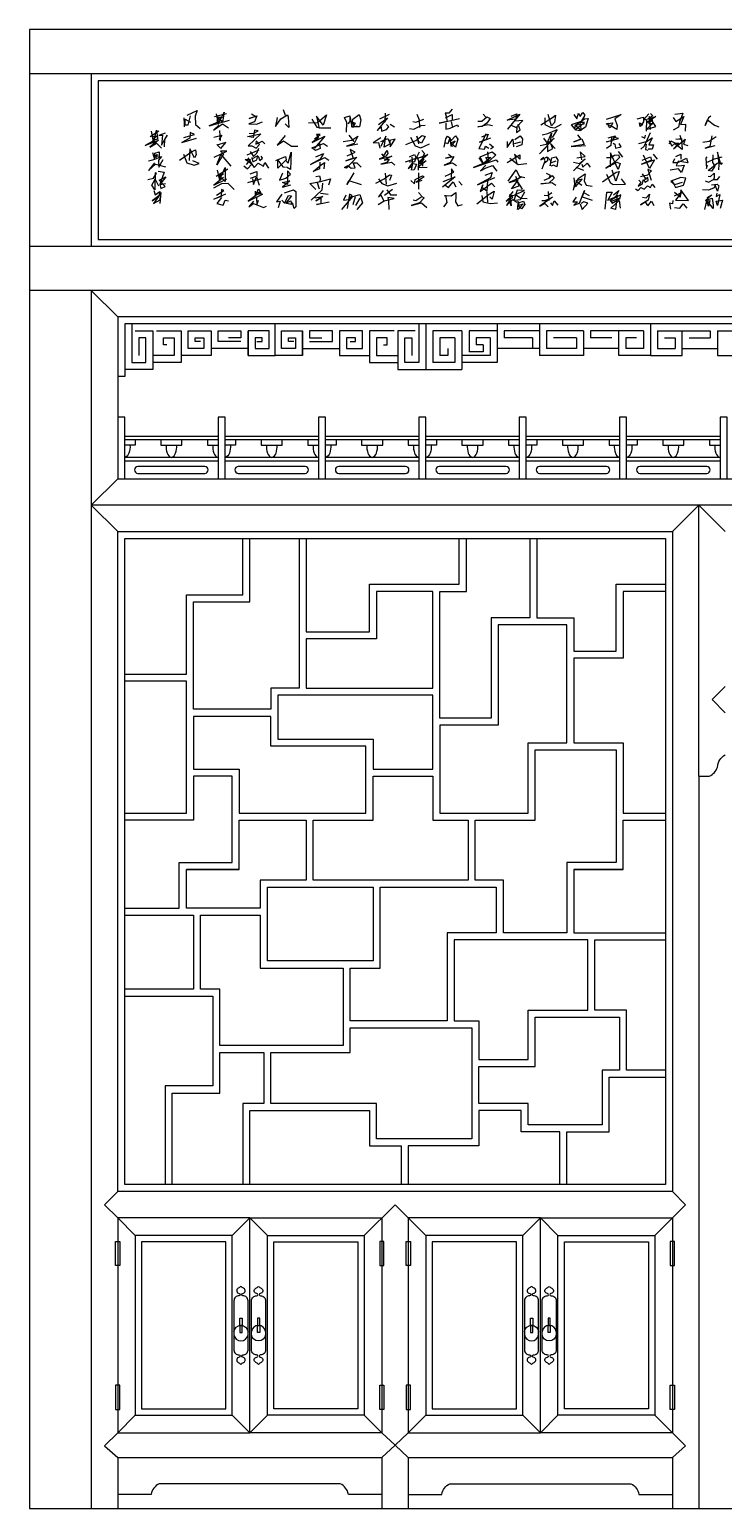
# Model space of a CAD drawing. Extents: x 1185 to 5185, y 570 to 4070.
# Drawn here: x 1185 to 2826, y 570 to 4070 of the extents above; entities that cross this region are included whole.
import ezdxf

# ---------------------------------------------------------------- set-up
doc = ezdxf.new("R2010")
doc.units = 0
doc.header["$MEASUREMENT"] = 0
for name, color, linetype in [('2', 2, 'CONTINUOUS'), ('3', 3, 'CONTINUOUS'), ('4', 4, 'CONTINUOUS'), ('7', 7, 'CONTINUOUS')]:
    doc.layers.add(name, color=color, linetype=linetype)

msp = doc.modelspace()

# ---------------------------------------------------------------- linework, layer by layer
at = {"layer": '2'}
msp.add_line((1185.2, 570.1), (5184.8, 570.1), dxfattribs=at)
at = {"layer": '3'}
for p, q in [((2122.6, 3374), (2122.6, 3265.7)), ((2291.3, 3374), (2291.3, 3282.4)), ((2391.3, 3374), (2391.3, 3299)), ((2653.8, 3374), (2653.8, 3299)), ((1560.1, 3315.7), (1560.1, 3357.3)), ((1560.1, 3357.3), (1614.3, 3357.3)), ((1576.8, 3332.3), (1576.8, 3340.7)), ((1576.8, 3340.7), (1597.6, 3340.7)), ((1589.3, 3332.3), (1576.8, 3332.3)), ((1597.6, 3340.7), (1597.6, 3315.7)), ((1614.3, 3357.3), (1614.3, 3299)), ((1918.4, 3357.3), (1918.4, 3299)), ((1972.6, 3357.3), (1918.4, 3357.3)), ((1955.9, 3340.7), (1935.1, 3340.7)), ((1935.1, 3340.7), (1935.1, 3315.7)), ((1943.4, 3332.3), (1955.9, 3332.3)), ((1955.9, 3332.3), (1955.9, 3340.7)), ((1972.6, 3315.7), (1972.6, 3357.3)), ((2208, 3357.3), (2139.2, 3357.3)), ((2139.2, 3357.3), (2139.2, 3282.4)), ((2155.9, 3340.7), (2155.9, 3299)), ((2191.3, 3340.7), (2155.9, 3340.7)), ((2191.3, 3340.7), (2191.3, 3282.4)), ((2208, 3357.3), (2208, 3265.7)), ((2224.7, 3357.3), (2224.7, 3307.3)), ((2291.3, 3357.3), (2224.7, 3357.3)), ((2274.7, 3340.7), (2241.3, 3340.7)), ((2241.3, 3340.7), (2241.3, 3324)), ((2274.7, 3340.7), (2274.7, 3299)), ((2308, 3357.3), (2308, 3340.7)), ((2391.3, 3357.3), (2308, 3357.3)), ((2374.6, 3340.7), (2308, 3340.7)), ((2374.6, 3340.7), (2374.6, 3315.7)), ((2495.5, 3357.3), (2408, 3357.3)), ((2408, 3357.3), (2408, 3315.7)), ((2478.8, 3340.7), (2424.6, 3340.7)), ((2478.8, 3340.7), (2478.8, 3315.7)), ((2495.5, 3357.3), (2495.5, 3299)), ((2637.1, 3357.3), (2512.1, 3357.3)), ((2512.1, 3357.3), (2512.1, 3340.7)), ((2562.1, 3340.7), (2512.1, 3340.7)), ((2595.5, 3340.7), (2595.5, 3315.7)), ((2620.5, 3340.7), (2595.5, 3340.7)), ((2637.1, 3357.3), (2637.1, 3315.7)), ((2670.5, 3357.3), (2795.4, 3357.3)), ((2670.5, 3357.3), (2670.5, 3315.7)), ((2687.1, 3340.7), (2712.1, 3340.7)), ((2712.1, 3340.7), (2712.1, 3315.7)), ((2745.5, 3340.7), (2795.4, 3340.7)), ((2795.4, 3357.3), (2795.4, 3340.7)), ((2812.1, 3357.3), (2899.6, 3357.3)), ((2812.1, 3357.3), (2812.1, 3299)), ((1614.3, 3299), (1543.5, 3299)), ((1597.6, 3315.7), (1560.1, 3315.7)), ((1701.8, 3315.7), (1614.3, 3315.7)), ((1830.9, 3315.7), (1918.4, 3315.7)), ((1918.4, 3299), (1989.3, 3299)), ((1935.1, 3315.7), (1972.6, 3315.7)), ((2174.7, 3299), (2155.9, 3299)), ((2174.7, 3315.7), (2174.7, 3299)), ((2274.7, 3299), (2208, 3299)), ((2258, 3307.3), (2224.7, 3307.3)), ((2258, 3324), (2241.3, 3324)), ((2258, 3324), (2258, 3307.3)), ((2391.3, 3315.7), (2291.3, 3315.7)), ((2495.5, 3299), (2391.3, 3299)), ((2478.8, 3315.7), (2408, 3315.7)), ((2578.8, 3315.7), (2495.5, 3315.7)), ((2728.8, 3315.7), (2812.1, 3315.7)), ((2812.1, 3299), (2916.3, 3299)), ((2191.3, 3282.4), (2139.2, 3282.4)), ((1631, 3099), (1410.1, 3099)), ((1868.4, 3099), (1647.6, 3099)), ((2105.9, 3099), (1885.1, 3099)), ((2343.4, 3099), (2122.6, 3099)), ((2580.9, 3099), (2360.1, 3099)), ((2818.4, 3099), (2597.5, 3099)), ((1631, 3057.4), (1410.1, 3057.4)), ((1631, 3049), (1410.1, 3049)), ((1868.4, 3057.4), (1647.6, 3057.4)), ((1868.4, 3049), (1647.6, 3049)), ((2105.9, 3057.4), (1885.1, 3057.4)), ((2105.9, 3049), (1885.1, 3049)), ((2343.4, 3057.4), (2122.6, 3057.4)), ((2343.4, 3049), (2122.6, 3049)), ((2580.9, 3057.4), (2360.1, 3057.4)), ((2580.9, 3049), (2360.1, 3049)), ((2818.4, 3057.4), (2597.5, 3057.4)), ((2818.4, 3049), (2597.5, 3049))]:
    msp.add_line(p, q, dxfattribs=at)
for points in [[(1347.6, 3573.8), (5022.4, 3573.8), (5022.4, 3948.8), (1347.6, 3948.8)], [(1410.1, 1336.7), (1410.1, 2865.7), (2689.2, 2865.7), (2689.2, 1336.7)], [(1388.4, 1202.1), (1398.6, 1202.1), (1398.6, 1144.8), (1388.4, 1144.8)], [(1435.1, 1215.8), (1435.1, 790.9), (1664.3, 790.9), (1664.3, 1215.8)], [(1450.1, 1200.8), (1450.1, 805.9), (1649.3, 805.9), (1649.3, 1200.8)], [(1976.8, 1215.8), (1976.8, 790.9), (1747.6, 790.9), (1747.6, 1215.8)], [(1961.8, 1200.8), (1961.8, 805.9), (1762.6, 805.9), (1762.6, 1200.8)], [(2023.5, 1202.1), (2013.3, 1202.1), (2013.3, 1144.8), (2023.5, 1144.8)], [(2075.8, 1202.1), (2086, 1202.1), (2086, 1144.8), (2075.8, 1144.8)], [(2122.6, 1215.8), (2122.6, 790.9), (2351.7, 790.9), (2351.7, 1215.8)], [(2137.6, 1200.8), (2137.6, 805.9), (2336.7, 805.9), (2336.7, 1200.8)], [(2664.2, 1215.8), (2664.2, 790.9), (2435.1, 790.9), (2435.1, 1215.8)], [(2649.2, 1200.8), (2649.2, 805.9), (2450.1, 805.9), (2450.1, 1200.8)], [(2711, 1202.1), (2700.8, 1202.1), (2700.8, 1144.8), (2711, 1144.8)], [(1682.4, 1020.2), (1687.8, 1020.2), (1687.8, 1003.4), (1682.4, 1003.4)], [(1729.5, 1020.2), (1724.1, 1020.2), (1724.1, 1003.4), (1729.5, 1003.4)], [(2369.8, 1020.2), (2375.3, 1020.2), (2375.3, 1003.4), (2369.8, 1003.4)], [(2416.9, 1020.2), (2411.5, 1020.2), (2411.5, 1003.4), (2416.9, 1003.4)], [(1682.4, 986.5), (1687.8, 986.5), (1687.8, 1003.4), (1682.4, 1003.4)], [(1729.5, 986.5), (1724.1, 986.5), (1724.1, 1003.4), (1729.5, 1003.4)], [(2369.8, 986.5), (2375.3, 986.5), (2375.3, 1003.4), (2369.8, 1003.4)], [(2416.9, 986.5), (2411.5, 986.5), (2411.5, 1003.4), (2416.9, 1003.4)], [(1388.4, 804.6), (1398.6, 804.6), (1398.6, 861.9), (1388.4, 861.9)], [(2023.5, 804.6), (2013.3, 804.6), (2013.3, 861.9), (2023.5, 861.9)], [(2075.8, 804.6), (2086, 804.6), (2086, 861.9), (2075.8, 861.9)], [(2711, 804.6), (2700.8, 804.6), (2700.8, 861.9), (2711, 861.9)]]:
    msp.add_lwpolyline(points, close=True, dxfattribs=at)
for points in [[(1549.9, 3861.2), (1550.8, 3847.7), (1550.8, 3840.5)], [(1565.2, 3866.6), (1559.8, 3844.1), (1553.5, 3844.1), (1553.5, 3858.5), (1566.1, 3851.3)], [(1558, 3867.5), (1581.5, 3879.2), (1577, 3865.7), (1577.9, 3845.9), (1588.7, 3836)], [(1626.5, 3871.1), (1631, 3846.8), (1645.4, 3874.7), (1641.8, 3851.3), (1629.2, 3863), (1641.8, 3863), (1628.3, 3854), (1640, 3854.9), (1610.3, 3842.3), (1658.1, 3855.8)], [(1622.9, 3864.8), (1650.8, 3872)], [(1710.3, 3871.1), (1720.2, 3864.8), (1704.9, 3860.3), (1722.9, 3866.6), (1717.5, 3852.2), (1704, 3847.7), (1722, 3846.8), (1736.4, 3852.2)], [(1770.7, 3862.1), (1767.1, 3841.4), (1779.7, 3859.4), (1795, 3868.4), (1796.8, 3863.9), (1798.6, 3838.7), (1789.6, 3847.7)], [(1785.1, 3881), (1789.6, 3867.5)], [(1844.6, 3849.5), (1866.2, 3850.4), (1887.8, 3868.4), (1879.7, 3844.1), (1863.5, 3865.7), (1869.8, 3836)], [(1852.7, 3858.5), (1864.4, 3839.6), (1873.4, 3837.8), (1897.7, 3837.8)], [(1934.7, 3827.9), (1935.6, 3850.4), (1930.2, 3862.1), (1942.8, 3866.6), (1942.8, 3853.1), (1938.3, 3847.7)], [(1943.7, 3862.1), (1947.3, 3839.6), (1950, 3858.5), (1964.4, 3869.3), (1968.9, 3856.7), (1965.3, 3840.5), (1953.6, 3840.5), (1950, 3851.3), (1955.4, 3848.6), (1949.1, 3839.6), (1960.8, 3842.3)], [(2010.4, 3845.9), (2032, 3861.2), (2007.7, 3831.5), (2016.7, 3840.5), (2017.6, 3829.7), (2029.3, 3834.2), (2034.7, 3840.5), (2029.3, 3845.9)], [(2014, 3859.4), (2036.5, 3870.2)], [(2026.6, 3872.9), (2025.7, 3851.3)], [(2091.5, 3853.1), (2098.7, 3851.3), (2117.6, 3858.5)], [(2101.4, 3870.2), (2106.8, 3856.7), (2107.7, 3838.7)], [(2184.4, 3881.9), (2177.2, 3872.9), (2168.2, 3872.9), (2170.9, 3865.7), (2172.7, 3853.1), (2153.8, 3848.6), (2202.5, 3860.3)], [(2169.1, 3861.2), (2184.4, 3869.3), (2184.4, 3855.8)], [(2182.6, 3853.1), (2185.3, 3838.7)], [(2245.7, 3854), (2254.7, 3854), (2266.4, 3863.9), (2274.5, 3860.3), (2266.4, 3848.6), (2255.6, 3841.4), (2245.7, 3840.5), (2269.1, 3845.9), (2279.9, 3843.2)], [(2258.3, 3870.2), (2265.5, 3862.1)], [(2324.1, 3865.7), (2337.6, 3871.1), (2334.9, 3858.5), (2315.1, 3855.8), (2344.8, 3870.2), (2316, 3835.1), (2324.1, 3844.1), (2335.8, 3838.7), (2352, 3854.9), (2333.1, 3854)], [(2394.2, 3845), (2422.1, 3862.1), (2429.3, 3867.5), (2426.6, 3850.4), (2419.4, 3842.3), (2412.2, 3869.3)], [(2404.1, 3861.2), (2404.1, 3845.9), (2416.7, 3839.6), (2427.5, 3837.8), (2443.7, 3846.8)], [(2472.6, 3869.3), (2479.8, 3859.4), (2483.4, 3872.9), (2487.9, 3864.8), (2494.2, 3873.8), (2498.7, 3867.5), (2489.7, 3853.1), (2466.3, 3845), (2475.3, 3835.1), (2476.2, 3844.1), (2497.8, 3859.4), (2506.8, 3860.3), (2500.5, 3839.6), (2487, 3830.6), (2475.3, 3833.3), (2497.8, 3850.4), (2487, 3850.4), (2489.7, 3831.5), (2475.3, 3844.1), (2496.9, 3847.7)], [(2550.1, 3858.5), (2584.3, 3869.3), (2569.9, 3859.4), (2575.3, 3843.2), (2574.4, 3834.2), (2560, 3842.3), (2549.2, 3847.7), (2564.5, 3849.5), (2558.2, 3837.8), (2555.5, 3840.5), (2552.8, 3848.6)], [(2622.2, 3859.4), (2637.5, 3863), (2637.5, 3852.2), (2629.4, 3841.4), (2627.6, 3849.5), (2635.7, 3845)], [(2650.1, 3871.1), (2638.4, 3857.6), (2644.7, 3857.6), (2643.8, 3829.7)], [(2653.7, 3872), (2659.1, 3866.6), (2647.4, 3858.5), (2666.3, 3864.8), (2646.5, 3851.3), (2659.1, 3855.8), (2649.2, 3848.6), (2652.8, 3847.7), (2660.9, 3849.5), (2643.8, 3834.2), (2666.3, 3841.4), (2651, 3864.8), (2652.8, 3834.2)], [(2711.4, 3870.2), (2730.3, 3872.9), (2722.2, 3851.3), (2720.4, 3839.6), (2707.7, 3832.4)], [(2707.7, 3862.1), (2714.1, 3853.1), (2733, 3864.8), (2724.9, 3845.9), (2736.6, 3846.8), (2735.7, 3829.7)], [(2797, 3865.7), (2791.5, 3861.2), (2783.4, 3843.2), (2788.8, 3856.7), (2805.1, 3844.1), (2815.9, 3840.5)], [(1475.8, 3817.1), (1487.5, 3818.9), (1475.8, 3809.9), (1485.7, 3810.8), (1458.6, 3796.3), (1490.2, 3809), (1469.5, 3791.8), (1485.7, 3801.7), (1497.4, 3790)], [(1470.4, 3817.1), (1491.1, 3830.6)], [(1473.1, 3829.7), (1478.5, 3800.8), (1485.7, 3832.4), (1488.4, 3807.2)], [(1505.5, 3825.2), (1491.1, 3819.8), (1499.2, 3820.7), (1497.4, 3797.2), (1510.9, 3820.7), (1504.6, 3809.9), (1503.7, 3792.7)], [(1549.9, 3815.2), (1575.2, 3822.4), (1565.2, 3827), (1564.3, 3813.4), (1545.4, 3803.5), (1579.7, 3813.4)], [(1632.8, 3844.1), (1620.2, 3832.4), (1641.8, 3847.7), (1655.4, 3837.8)], [(1621.1, 3816.1), (1640, 3820.6), (1633.7, 3810.7), (1636.4, 3808), (1635.5, 3831.5)], [(1704.9, 3825.1), (1713.9, 3824.2), (1725.6, 3830.6), (1717.5, 3832.4), (1715.7, 3821.5), (1713.9, 3815.2), (1700.4, 3817), (1731.9, 3823.3), (1702.2, 3795.4), (1711.2, 3795.4), (1721.1, 3790), (1729.2, 3798.1), (1721.1, 3807.1), (1720.2, 3799), (1735.5, 3806.2), (1741.9, 3799.9)], [(1789.6, 3819.7), (1770.7, 3797.2), (1786, 3807.1), (1804.9, 3794.5), (1819.3, 3794.5)], [(1859, 3811.6), (1872.5, 3822.4), (1863.5, 3822.4), (1868.9, 3814.3), (1853.6, 3803.5), (1883.3, 3817.9), (1859, 3790), (1870.7, 3800.8), (1872.5, 3789.1), (1861.7, 3784.6), (1852.7, 3790.9), (1880.6, 3800.8), (1889.6, 3794.5)], [(1926.6, 3805.3), (1947.3, 3808.9), (1961.7, 3817.9), (1952.7, 3800.8), (1934.7, 3794.5), (1961.7, 3799.9)], [(1940.1, 3820.6), (1951.8, 3805.3)], [(2015.8, 3805.3), (2032.9, 3812.5), (2038.3, 3799.9), (2023.9, 3791.8), (2027.5, 3817.9), (2015.8, 3793.6)], [(2038.3, 3846.8), (2048.2, 3840.5)], [(2075.2, 3798.1), (2098.7, 3808), (2114, 3819.7), (2121.2, 3817), (2112.2, 3801.7), (2105.9, 3804.4), (2101.4, 3817.9), (2105, 3799.9)], [(2084.2, 3836), (2094.2, 3835.1), (2111.3, 3843.2), (2121.2, 3844.1)], [(2086, 3816.1), (2096.9, 3795.4), (2110.4, 3790.9), (2131.1, 3799.9)], [(2166.2, 3791.8), (2169.8, 3811.6), (2173.4, 3817.9), (2178.9, 3814.3), (2174.3, 3799.9), (2168.9, 3802.6)], [(2170, 3848.6), (2170, 3835.1), (2179.9, 3836.9), (2197, 3845), (2198.9, 3840.5)], [(2182.5, 3796.3), (2179.8, 3812.5), (2181.6, 3807.1), (2192.4, 3818.8), (2197.8, 3810.7), (2192.4, 3791.8), (2181.6, 3802.6), (2191.5, 3807.1), (2181.6, 3794.5), (2187, 3795.4)], [(2264.6, 3823.4), (2252.9, 3797.3), (2247.5, 3789.2), (2261, 3787.4), (2263.7, 3794.6), (2271.8, 3790.1)], [(2254.7, 3816.2), (2270, 3822.5), (2265.5, 3809.9), (2249.3, 3803.6), (2276.3, 3814.4)], [(2333.1, 3809.9), (2345.7, 3818.9), (2351.1, 3811.7), (2349.3, 3797.3), (2335.8, 3792.8)], [(2337.6, 3840.5), (2336.7, 3827), (2345.7, 3833.3), (2341.2, 3845.9)], [(2397.8, 3821.6), (2411.3, 3824.3), (2432.9, 3834.2), (2421.2, 3815.3)], [(2400.5, 3813.5), (2409.5, 3801.8), (2419.4, 3825.2), (2415.8, 3800.9)], [(2481.6, 3821.6), (2488.8, 3810.8), (2472.6, 3804.5), (2491.5, 3811.7), (2496.9, 3798.2), (2466.3, 3793.7), (2500.5, 3796.4)], [(2553.7, 3814.4), (2570.8, 3818.9), (2561.8, 3806.3), (2550.1, 3804.5), (2578, 3812.6), (2561.8, 3816.2), (2560, 3796.4), (2550.1, 3789.2)], [(2652.8, 3826.1), (2639.3, 3794.6), (2631.2, 3787.4)], [(2633, 3817.1), (2640.2, 3813.5), (2642, 3820.7)], [(2723.1, 3820.7), (2726.7, 3809.9), (2714.1, 3810.8), (2727.6, 3812.6), (2728.5, 3786.5), (2709.6, 3801.8), (2721.3, 3801.8), (2708.7, 3788.3), (2735.7, 3810.8), (2732.1, 3799.1), (2742, 3796.4)], [(2778, 3803.6), (2792.4, 3806.3), (2809.6, 3817.1)], [(2798.8, 3818.9), (2794.2, 3793.7), (2783.4, 3790.1), (2806.9, 3796.4)], [(1475.8, 3779.2), (1480.3, 3763.9), (1481.2, 3778.3), (1492, 3781), (1492, 3770.2), (1479.4, 3771.1), (1486.6, 3774.7), (1483, 3765.7)], [(1540, 3761.2), (1567.9, 3781), (1577.9, 3785.5), (1578.8, 3773.8), (1575.2, 3766.6), (1564.3, 3788.2), (1562.5, 3760.3)], [(1622, 3768.4), (1651.7, 3782.8), (1636.4, 3782.8), (1643.6, 3776.5), (1628.3, 3750.4), (1637.3, 3774.7), (1660.8, 3746.8)], [(1628.3, 3798.1), (1637.3, 3789.1), (1649, 3803.5), (1628.3, 3797.2)], [(1699.5, 3773.8), (1728.3, 3785.5)], [(1706.7, 3781.9), (1714.8, 3770.2), (1722.9, 3778.3), (1727.4, 3790)], [(1936.5, 3772), (1955.4, 3780.1), (1943.7, 3786.4), (1950.9, 3765.7), (1932.9, 3759.4), (1959, 3768.4), (1934.7, 3742.3), (1930.2, 3744.1), (1938.3, 3748.6), (1945.5, 3742.3), (1955.4, 3743.2), (1950.9, 3754.9), (1959, 3754.9), (1969.8, 3745)], [(2015.8, 3814.3), (1997.7, 3802.6), (2010.4, 3803.5), (2014, 3790)], [(2017.6, 3776.5), (2022.1, 3771.1), (2031.1, 3784.6), (2032.9, 3777.4), (2027.5, 3771.1), (2012.2, 3763.9), (2041.9, 3771.1), (2023.9, 3761.2), (2035.6, 3763.9), (2030.2, 3755.8), (2015.8, 3752.2), (2041, 3756.7), (2049.1, 3749.5)], [(2037.4, 3807.1), (2038.3, 3792.7), (2050, 3810.7), (2036.5, 3808)], [(2113.1, 3784.6), (2119.4, 3777.4), (2114.9, 3768.4), (2103.2, 3765.7), (2127.5, 3774.7), (2105, 3755.8), (2118.5, 3763), (2105, 3752.2), (2123, 3759.4), (2103.2, 3744.1), (2125.7, 3745)], [(2259.2, 3753.1), (2251.1, 3769.3), (2279, 3781.1), (2288.1, 3773.8), (2272.7, 3759.4), (2234.9, 3744.1), (2289, 3762.1), (2292.6, 3756.7)], [(2268.2, 3781.1), (2270.9, 3754.9), (2264.6, 3767.5), (2276.3, 3767.5), (2256.5, 3752.2)], [(2272.7, 3800), (2282.6, 3791.9), (2275.4, 3787.4)], [(2315.1, 3805.4), (2315.1, 3791), (2328.6, 3810.8), (2329.5, 3792.8)], [(2332.2, 3800.9), (2347.5, 3804.5)], [(2393.3, 3796.4), (2406.8, 3799.1), (2425.7, 3813.5), (2391.5, 3776.5), (2410.4, 3795.5), (2410.4, 3782), (2423, 3789.2), (2418.5, 3800), (2428.4, 3789.2)], [(2479.8, 3766.6), (2499.6, 3770.2), (2487.9, 3781.1), (2490.6, 3762.1)], [(2565.4, 3801.8), (2569.9, 3799.1), (2570.8, 3790.1), (2584.3, 3792.8), (2579.8, 3800.9)], [(2577.1, 3782), (2587.9, 3768.4)], [(2626.7, 3800.9), (2644.7, 3805.4), (2658.2, 3814.4), (2650.1, 3797.3), (2660.9, 3797.3), (2658.2, 3787.4), (2648.3, 3787.4)], [(2643.8, 3799.1), (2642, 3786.5), (2647.4, 3784.7)], [(2697.8, 3808.1), (2704.1, 3794.6), (2712.3, 3801.8), (2703.2, 3806.3), (2696.9, 3800)], [(1466.8, 3759.4), (1479.4, 3763), (1497.4, 3770.2), (1490.2, 3761.2), (1491.1, 3745), (1501, 3763)], [(1480.3, 3754.9), (1466.8, 3736.9), (1483, 3752.2), (1506.4, 3745.9)], [(1549, 3775.6), (1557.1, 3754.9), (1574.3, 3749.5), (1586, 3753.1), (1571.6, 3759.4)], [(1692.3, 3747.7), (1700.4, 3740.5), (1711.2, 3752.2), (1716.6, 3744.1), (1725.6, 3754), (1738.2, 3746.8), (1741.9, 3755.8), (1750, 3742.3)], [(1701.3, 3766.6), (1711.2, 3752.2), (1695, 3763), (1707.6, 3763), (1697.7, 3751.3)], [(1711.2, 3767.5), (1713, 3757.6), (1722.9, 3762.1), (1724.7, 3772), (1710.3, 3763.9)], [(1725.6, 3771.1), (1730.1, 3760.3), (1736.4, 3765.7), (1732.8, 3771.1)], [(1768, 3760.3), (1790.5, 3770.2), (1792.3, 3762.1), (1772.5, 3742.3), (1772.5, 3761.2), (1784.2, 3745.9), (1790.5, 3745)], [(1790.5, 3761.2), (1796.8, 3754), (1804, 3780.1), (1802.2, 3739.6), (1793.2, 3745)], [(1862.6, 3769.3), (1880.6, 3777.4), (1872.5, 3763.9), (1850, 3751.3), (1883.3, 3767.5), (1893.2, 3761.2)], [(1871.6, 3756.7), (1870.7, 3740.5), (1856.3, 3734.2), (1875.2, 3750.4), (1882.4, 3755.8), (1881.5, 3740.5)], [(2074.3, 3757.6), (2104.1, 3767.5)], [(2089.7, 3768.4), (2090.6, 3754.9), (2080.6, 3741.4), (2087.8, 3746.8), (2088.8, 3737.8), (2091.5, 3753.1), (2100.5, 3752.2), (2095.1, 3738.7), (2091.5, 3737.8)], [(2084.2, 3769.3), (2096, 3774.7), (2098.7, 3768.4), (2096, 3757.6), (2083.3, 3756.7)], [(2106.8, 3780.1), (2095.1, 3756.7)], [(2102.3, 3767.5), (2105, 3759.4), (2104.1, 3737.8)], [(2114, 3768.4), (2114.9, 3746.8)], [(2176.2, 3775.6), (2184.3, 3769.3), (2168.9, 3765.7), (2188.8, 3770.2), (2179.8, 3755.8), (2166.2, 3749.5), (2185.2, 3754.9), (2195.1, 3748.6)], [(2258.3, 3753.1), (2248.4, 3766.6)], [(2264.6, 3749.5), (2252, 3736), (2265.5, 3743.2), (2279.9, 3748.6), (2290.8, 3735.1)], [(2315.1, 3755.8), (2344.8, 3773.8), (2344.8, 3763.9), (2332.2, 3775.6), (2337.6, 3753.1)], [(2321.4, 3765.7), (2341.2, 3751.3), (2361, 3753.1)], [(2397.8, 3740.5), (2405, 3759.4), (2400.5, 3767.5), (2394.2, 3762.1), (2409.5, 3769.3), (2410.4, 3759.4), (2402.3, 3753.1)], [(2411.3, 3767.5), (2417.6, 3760.3), (2416.7, 3747.7), (2420.3, 3766.6), (2430.2, 3769.3), (2434.7, 3761.2), (2432, 3745.9), (2424.8, 3749.5), (2418.5, 3746.8)], [(2418.5, 3754.9), (2431.1, 3759.4)], [(2471.7, 3756.7), (2486.1, 3753.1), (2499.6, 3764.8), (2471.7, 3736)], [(2491.5, 3752.2), (2494.2, 3745), (2504.1, 3754), (2511.3, 3745)], [(2550.1, 3767.5), (2559.1, 3767.5), (2569, 3772.9), (2578, 3773.8), (2580.7, 3767.5), (2568.1, 3754.9), (2548.3, 3742.3), (2574.4, 3756.7), (2582.5, 3753.1), (2577.1, 3739.6), (2559.1, 3778.4), (2558.2, 3745.9)], [(2633.9, 3761.2), (2653.7, 3769.3), (2656.4, 3761.2), (2633, 3752.2), (2663.6, 3762.1), (2651.9, 3741.4), (2637.5, 3772.9)], [(2660, 3775.6), (2669.9, 3763.9)], [(2720.4, 3759.4), (2715, 3748.6), (2721.3, 3747.7), (2733.9, 3749.5), (2727.6, 3732.4), (2720.4, 3740.5), (2700.5, 3737.8)], [(2710.5, 3764.8), (2706.8, 3755.8), (2718.6, 3755.8), (2739.3, 3765.7), (2742, 3754.9), (2723.1, 3758.5)], [(2714.1, 3770.2), (2725.8, 3775.6), (2725.8, 3763.9)], [(2787, 3769.3), (2785.2, 3765.7), (2786.1, 3741.4), (2788.8, 3750.4)], [(2788.8, 3756.7), (2805.1, 3764.8), (2823.1, 3769.3)], [(2801.5, 3773.8), (2800.6, 3755.8), (2806, 3746.8), (2797.9, 3735.1), (2790.6, 3736.9), (2811.4, 3754), (2823.1, 3754.9), (2820.4, 3751.3), (2812.3, 3780.2), (2815.9, 3751.3), (2815, 3738.7)], [(1465, 3715.3), (1478.5, 3718.9), (1485.7, 3730.6), (1482.1, 3731.5), (1481.2, 3691), (1474, 3701.8), (1482.1, 3716.2), (1490.2, 3700.9)], [(1489.3, 3735.1), (1503.7, 3733.3), (1492.9, 3703.6), (1495.6, 3694.6), (1505.5, 3699.1), (1492, 3714.4), (1507.3, 3721.6), (1492.9, 3703.6), (1506.4, 3706.3)], [(1629.2, 3737.8), (1634.6, 3714.4), (1648.1, 3744.1), (1648.1, 3710.8), (1632.8, 3725.2), (1643.6, 3728.8), (1632.8, 3719.8), (1643.6, 3720.7), (1621.1, 3701.8), (1651.7, 3717.1)], [(1626.5, 3723.4), (1654.4, 3740.5)], [(1701.3, 3708.1), (1733.7, 3718)], [(1706.7, 3728.8), (1722.9, 3734.2), (1722.9, 3723.4), (1706.7, 3718)], [(1713, 3716.2), (1712.1, 3717.1), (1714.8, 3703.6), (1722, 3721.6), (1728.3, 3701.8)], [(1783.3, 3730.6), (1776.1, 3714.4), (1791.4, 3718.9), (1802.2, 3727.9), (1795, 3736), (1795, 3703.6), (1783.3, 3708.1), (1800.4, 3712.6), (1783.3, 3697.3), (1803.1, 3702.7)], [(1862.6, 3691.9), (1848.2, 3706.3), (1873.4, 3710.8), (1896.8, 3717.1), (1892.3, 3701.8)], [(1862.6, 3722.5), (1870.7, 3724.3), (1873.4, 3715.3), (1869.8, 3709)], [(1951.8, 3731.5), (1935.6, 3703.6), (1940.1, 3713.5), (1969.8, 3703.6)], [(2004.1, 3707.2), (2023.9, 3717.1), (2036.5, 3727), (2041, 3726.1), (2036.5, 3713.5)], [(2010.4, 3717.1), (2018.5, 3706.3), (2032.9, 3700.9), (2053.6, 3707.2)], [(2026.6, 3730.6), (2028.4, 3704.5)], [(2086.9, 3713.5), (2096, 3705.4), (2096.9, 3715.3), (2114.9, 3724.3), (2118.5, 3721.6), (2099.6, 3709), (2114, 3714.4)], [(2105, 3731.5), (2105, 3692.8)], [(2163.5, 3710.8), (2191.5, 3721.6), (2161.7, 3697.3)], [(2168, 3723.4), (2188.8, 3733.3), (2183.4, 3740.5), (2182.5, 3720.7)], [(2200.5, 3710.8), (2208.6, 3701.8)], [(2262.8, 3726.1), (2279, 3732.4), (2275.4, 3719.8), (2244.8, 3702.7), (2285.3, 3720.7)], [(2268.2, 3712.6), (2266.4, 3688.3), (2254.7, 3696.4), (2257.4, 3702.7), (2251.1, 3687.4), (2278.1, 3707.2), (2285.3, 3698.2)], [(2316.9, 3711.7), (2335.8, 3738.7), (2343, 3723.4), (2356.5, 3720.7)], [(2334.9, 3723.4), (2337.6, 3715.3), (2349.3, 3721.6), (2319.6, 3708.1), (2340.3, 3714.4), (2325, 3694.6), (2343, 3700.9), (2339.4, 3709.9), (2350.2, 3692.8)], [(2402.3, 3714.4), (2413.1, 3718.9), (2421.2, 3725.2), (2425.7, 3718.9), (2413.1, 3707.2), (2394.2, 3705.4), (2420.3, 3708.1), (2430.2, 3701.8)], [(2406.8, 3730.6), (2416.7, 3726.1), (2414, 3719.8)], [(2472.6, 3719.8), (2474.4, 3705.4), (2470.8, 3690.1)], [(2473.5, 3696.4), (2482.5, 3718), (2499.6, 3728.8), (2496.9, 3712.6), (2501.4, 3701.8), (2515.8, 3700)], [(2476.2, 3698.2), (2492.4, 3716.2), (2477.1, 3712.6), (2491.5, 3701.8)], [(2477.1, 3745), (2495.1, 3737.8)], [(2540.2, 3709.9), (2572.6, 3733.3), (2579.8, 3734.2), (2571.7, 3711.7), (2563.6, 3737.8)], [(2550.1, 3727.9), (2558.2, 3708.1), (2565.4, 3703.6), (2595.1, 3704.5), (2585.2, 3717.1)], [(2626.7, 3714.4), (2631.2, 3709), (2624.9, 3700), (2633.9, 3704.5), (2637.5, 3715.3), (2641.1, 3709), (2648.3, 3713.5), (2647.4, 3720.7), (2640.2, 3715.3)], [(2630.3, 3722.5), (2647.4, 3727), (2656.4, 3736), (2647.4, 3739.6), (2655.5, 3714.4)], [(2633.9, 3728.8), (2643.8, 3715.3)], [(2705, 3712.6), (2713.2, 3696.4), (2732.1, 3701.8), (2737.5, 3718.9), (2725.8, 3720.7), (2702.3, 3711.7), (2711.4, 3703.6), (2729.4, 3709)], [(2783.4, 3712.6), (2791.5, 3709), (2803.3, 3715.3), (2812.3, 3715.3), (2817.7, 3722.5)], [(2790.6, 3723.4), (2796.1, 3722.5), (2804.2, 3730.6), (2804.2, 3719.8), (2802.4, 3714.4)], [(1479.4, 3689.2), (1482.1, 3679.3), (1492.9, 3687.4), (1491.1, 3676.6), (1474.9, 3664.9), (1490.2, 3675.7), (1478.5, 3658.6), (1493.8, 3667.6), (1495.6, 3684.7), (1492.9, 3658.6)], [(1621.1, 3695.5), (1640, 3706.3), (1654.4, 3707.2), (1668.9, 3691.9)], [(1627.4, 3678.4), (1644.5, 3689.2), (1639.1, 3691.9), (1638.2, 3675.7), (1621.1, 3669.4), (1649, 3682)], [(1718.4, 3688.3), (1718.4, 3675.7), (1726.5, 3693.7), (1732.8, 3682), (1721.1, 3679.3), (1720.2, 3684.7), (1731.9, 3686.5), (1702.2, 3664), (1736.4, 3681.1), (1722, 3673), (1722.9, 3655), (1726.5, 3666.7)], [(1781.5, 3681.1), (1768.9, 3663.1), (1777.9, 3664), (1773.4, 3648.7)], [(1781.5, 3666.7), (1787.8, 3659.5), (1797.7, 3677.5), (1804.9, 3676.6), (1791.4, 3659.5), (1803.1, 3664.9), (1804.9, 3656.8), (1793.2, 3658.6)], [(1787.8, 3683.8), (1809.4, 3691), (1814.8, 3687.4), (1814.8, 3650.5), (1811.2, 3646.9), (1806.7, 3660.4)], [(1877.9, 3707.2), (1876.1, 3690.1), (1850.9, 3666.7)], [(1859.9, 3672.1), (1878.8, 3675.7), (1862.6, 3664.9), (1874.3, 3672.1), (1874.3, 3657.7), (1863.5, 3656.8), (1894.1, 3663.1)], [(1865.3, 3708.1), (1869.8, 3693.7)], [(1873.4, 3682.9), (1891.4, 3681.1)], [(1923.9, 3644.2), (1950, 3675.7), (1966.2, 3680.2), (1972.5, 3660.4), (1959, 3644.2)], [(1932.9, 3678.4), (1927.5, 3666.7), (1940.1, 3668.5), (1948.2, 3677.5), (1941.9, 3681.1), (1936.5, 3646.9)], [(2021.2, 3689.2), (2010.4, 3674.8), (2015.8, 3679.3), (2023, 3664)], [(2043.7, 3691.9), (2024.8, 3677.5)], [(2030.2, 3691), (2039.2, 3679.3), (2053.6, 3679.3)], [(2092.4, 3667.6), (2098.7, 3665.8), (2113.1, 3675.7), (2118.5, 3672.1), (2107.7, 3660.4), (2087.8, 3654.1), (2112.2, 3660.4), (2124.8, 3649.6)], [(2105, 3684.7), (2112.2, 3676.6)], [(2168.9, 3678.4), (2172.5, 3661.3), (2164.4, 3650.5)], [(2166.2, 3677.5), (2182.5, 3676.6), (2193.3, 3684.7), (2193.3, 3674.8), (2192.4, 3663.1), (2197.8, 3653.2), (2209.5, 3656.8)], [(2167.1, 3702.7), (2176.2, 3696.4), (2187, 3709.9), (2193.3, 3698.2)], [(2243, 3657.7), (2270, 3679.3), (2284.4, 3688.3), (2279, 3669.4), (2273.6, 3673.9)], [(2254.7, 3677.5), (2257.4, 3663.1), (2275.4, 3658.6), (2291.7, 3660.4)], [(2266.4, 3686.5), (2268.2, 3662.2)], [(2328.6, 3687.4), (2319.6, 3675.7), (2327.7, 3678.4), (2312.4, 3664), (2328.6, 3673), (2321.4, 3681.1), (2324.1, 3653.2), (2320.5, 3665.8), (2313.3, 3654.1), (2328.6, 3668.5), (2337.6, 3662.2)], [(2327.7, 3676.6), (2355.6, 3689.2), (2338.5, 3690.1), (2330.4, 3665.8)], [(2355.6, 3685.6), (2345.7, 3667.6), (2334.9, 3665.8)], [(2336.7, 3678.4), (2347.5, 3671.2), (2361.9, 3670.3)], [(2402.3, 3678.4), (2410.4, 3677.5), (2420.3, 3684.7)], [(2412.2, 3687.4), (2413.1, 3665.8)], [(2478, 3673.9), (2469.9, 3663.1), (2481.6, 3663.1), (2472.6, 3655), (2486.1, 3659.5), (2497.8, 3689.2), (2492.4, 3674.8), (2515.8, 3666.7)], [(2496.9, 3683.8), (2508.6, 3677.5)], [(2546.5, 3645.1), (2551, 3685.6), (2563.6, 3685.6), (2551.9, 3664.9)], [(2566.3, 3679.3), (2578.9, 3689.2), (2570.8, 3673.9), (2557.3, 3668.5), (2563.6, 3659.5), (2581.6, 3670.3), (2583.4, 3679.3), (2560.9, 3667.6), (2575.3, 3678.4), (2570.8, 3644.2), (2560, 3647.8), (2579.8, 3665.8), (2582.5, 3647.8)], [(2618.5, 3693.7), (2624.9, 3689.2), (2631.2, 3696.4), (2639.3, 3692.8), (2646.5, 3700.9), (2653.7, 3696.4), (2658.2, 3704.5), (2664.5, 3696.4)], [(2634.8, 3673.9), (2643.8, 3672.1), (2651.9, 3681.1), (2648.3, 3666.7), (2630.3, 3655.9), (2641.1, 3663.1), (2646.5, 3654.1)], [(2710.5, 3676.6), (2727.6, 3684.7), (2713.2, 3666.7), (2743.8, 3665.8), (2725.8, 3691), (2724, 3673.9), (2710.5, 3684.7)], [(2797.9, 3702.7), (2811.4, 3704.5), (2815.9, 3700.9), (2812.3, 3688.3), (2806.9, 3701.8), (2804.2, 3695.5), (2791.5, 3690.1), (2777.1, 3691)], [(2787.9, 3673), (2798.8, 3679.3), (2784.3, 3665.8), (2799.7, 3671.2), (2802.4, 3655), (2802.4, 3646.9), (2788.8, 3664), (2794.2, 3665.8), (2791.5, 3652.3), (2786.1, 3664.9), (2781.6, 3644.2)], [(2810.5, 3682.9), (2809.6, 3675.7), (2817.7, 3680.2), (2812.3, 3654.1), (2809.6, 3664), (2824, 3666.7), (2818.6, 3646.9)], [(1639.1, 3673), (1628.3, 3658.6), (1642.7, 3655), (1648.1, 3666.7), (1655.4, 3664.9)], [(1714.8, 3664), (1704, 3650.5), (1714.8, 3658.6), (1738.2, 3649.6), (1745.5, 3652.3)], [(1955.4, 3674.8), (1950, 3655.9)], [(1966.2, 3671.2), (1956.3, 3654.1)], [(2009.5, 3656.8), (2023.9, 3664.9), (2047.3, 3670.3), (2032.9, 3673), (2033.8, 3664.9), (2034.7, 3644.2)], [(2340.3, 3664), (2339.4, 3644.2), (2343, 3661.3), (2353.8, 3664), (2356.5, 3656.8), (2348.4, 3646), (2341.2, 3654.1), (2352.9, 3657.7), (2341.2, 3644.2)], [(2396.9, 3665.8), (2405, 3665.8), (2422.1, 3673.9), (2392.4, 3652.3), (2404.1, 3658.6), (2412.2, 3650.5)], [(2417.6, 3660.4), (2422.1, 3654.1), (2425.7, 3664.9), (2434.7, 3655)], [(2487.9, 3657.7), (2492.4, 3644.2), (2505.9, 3659.5), (2496, 3663.1), (2488.8, 3658.6)], [(2561.8, 3664), (2582.5, 3672.1)], [(2647.4, 3653.2), (2656.4, 3664), (2661.8, 3654.1)], [(2706.8, 3665.8), (2705.9, 3657.7), (2698.7, 3659.5), (2701.4, 3645.1)], [(2710.5, 3649.6), (2723.1, 3647.8), (2731.2, 3657.7), (2740.2, 3647.8)], [(1331, 3453.2), (1393.5, 3390.7)], [(1426.8, 3374), (1426.8, 3282.4), (1460.1, 3282.4), (1460.1, 3340.7), (1443.5, 3340.7), (1443.5, 3299)], [(1701.8, 3299), (1701.8, 3357.3), (1701.8, 3299), (1766.4, 3299), (1766.4, 3365.7)], [(1830.9, 3299), (1830.9, 3357.3), (1830.9, 3299), (1766.4, 3299), (1766.4, 3374)], [(2105.9, 3374), (2105.9, 3282.4), (2072.6, 3282.4), (2072.6, 3340.7), (2089.3, 3340.7), (2089.3, 3299)], [(1435.1, 3357.3), (1476.8, 3357.3), (1476.8, 3265.7), (1410.1, 3265.7)], [(1485.1, 3357.3), (1543.5, 3357.3), (1543.5, 3282.4), (1476.8, 3282.4)], [(1510.1, 3324), (1501.8, 3324), (1501.8, 3340.7), (1526.8, 3340.7), (1526.8, 3299), (1476.8, 3299)], [(1685.1, 3332.3), (1631, 3332.3), (1631, 3357.3), (1685.1, 3357.3), (1685.1, 3340.7), (1656, 3340.7)], [(1722.6, 3332.3), (1735.1, 3332.3), (1735.1, 3340.7), (1718.4, 3340.7), (1718.4, 3315.7), (1751.8, 3315.7), (1751.8, 3357.3), (1701.8, 3357.3)], [(1810.1, 3332.3), (1797.6, 3332.3), (1797.6, 3340.7), (1814.3, 3340.7), (1814.3, 3315.7), (1780.9, 3315.7), (1780.9, 3357.3), (1830.9, 3357.3)], [(1847.6, 3332.3), (1901.8, 3332.3), (1901.8, 3357.3), (1847.6, 3357.3), (1847.6, 3340.7), (1876.8, 3340.7)], [(2047.6, 3357.3), (1989.3, 3357.3), (1989.3, 3282.4), (2055.9, 3282.4)], [(2022.6, 3324), (2030.9, 3324), (2030.9, 3340.7), (2005.9, 3340.7), (2005.9, 3299), (2055.9, 3299)], [(2097.6, 3357.3), (2055.9, 3357.3), (2055.9, 3265.7), (2122.6, 3265.7)], [(2653.8, 3299), (2578.8, 3299), (2578.8, 3357.3)], [(2653.8, 3299), (2728.8, 3299), (2728.8, 3357.3)], [(2637.1, 3315.7), (2595.5, 3315.7)], [(2670.5, 3315.7), (2712.1, 3315.7)], [(2122.6, 3265.7), (2208, 3265.7)], [(2291.3, 3282.4), (2208, 3282.4)], [(1435.1, 3099), (1435.1, 3086.5), (1410.1, 3086.5)], [(1495.5, 3099), (1495.5, 3086.5), (1520.5, 3086.5), (1545.5, 3086.5), (1545.5, 3099)], [(1606, 3099), (1606, 3086.5), (1631, 3086.5)], [(1672.6, 3099), (1672.6, 3086.5), (1647.6, 3086.5)], [(1733, 3099), (1733, 3086.5), (1758, 3086.5), (1783, 3086.5), (1783, 3099)], [(1843.4, 3099), (1843.4, 3086.5), (1868.4, 3086.5)], [(1910.1, 3099), (1910.1, 3086.5), (1885.1, 3086.5)], [(1970.5, 3099), (1970.5, 3086.5), (1995.5, 3086.5), (2020.5, 3086.5), (2020.5, 3099)], [(2080.9, 3099), (2080.9, 3086.5), (2105.9, 3086.5)], [(2147.6, 3099), (2147.6, 3086.5), (2122.6, 3086.5)], [(2208, 3099), (2208, 3086.5), (2233, 3086.5), (2258, 3086.5), (2258, 3099)], [(2318.4, 3099), (2318.4, 3086.5), (2343.4, 3086.5)], [(2385.1, 3099), (2385.1, 3086.5), (2360.1, 3086.5)], [(2445.5, 3099), (2445.5, 3086.5), (2470.5, 3086.5), (2495.5, 3086.5), (2495.5, 3099)], [(2555.9, 3099), (2555.9, 3086.5), (2580.9, 3086.5)], [(2622.5, 3099), (2622.5, 3086.5), (2597.5, 3086.5)], [(2683, 3099), (2683, 3086.5), (2708, 3086.5), (2733, 3086.5), (2733, 3099)], [(2793.4, 3099), (2793.4, 3086.5), (2818.4, 3086.5)], [(1331, 2944.9), (1393.5, 3007.4)], [(1331, 2944.9), (1393.5, 2882.4)], [(2705.9, 2882.4), (2768.4, 2944.9)], [(2768.4, 2944.9), (2830.9, 2882.4)], [(2830.9, 2515.7), (2799.6, 2484.5), (2830.9, 2453.2)], [(1393.5, 1320), (1362.2, 1288.8), (1393.5, 1257.5)], [(2705.9, 1320), (2737.1, 1288.8), (2705.9, 1257.5)], [(1976.8, 1215.8), (2049.7, 1288.8)], [(2122.6, 1215.8), (2049.7, 1288.8)], [(1435.1, 1215.8), (1393.5, 1257.5)], [(1664.3, 1215.8), (1705.9, 1257.5)], [(1747.6, 1215.8), (1705.9, 1257.5)], [(2351.7, 1215.8), (2393.4, 1257.5)], [(2435.1, 1215.8), (2393.4, 1257.5)], [(2664.2, 1215.8), (2705.9, 1257.5)], [(1435.1, 790.9), (1393.5, 749.2)], [(1664.3, 790.9), (1705.9, 749.2)], [(1747.6, 790.9), (1705.9, 749.2)], [(1976.8, 790.9), (2018.4, 749.2)], [(2122.6, 790.9), (2080.9, 749.2)], [(2351.7, 790.9), (2393.4, 749.2)], [(2435.1, 790.9), (2393.4, 749.2)], [(2664.2, 790.9), (2705.9, 749.2)], [(1393.5, 749.2), (1362.2, 718), (1393.5, 690.9)], [(2018.4, 749.2), (2049.7, 720.1), (2018.4, 690.9)], [(2080.9, 749.2), (2049.7, 720.1), (2080.9, 690.9)], [(2705.9, 749.2), (2737.1, 718), (2705.9, 690.9)]]:
    msp.add_lwpolyline(points, dxfattribs=at)
for points in [[(1422.6, 3086.5, -0.101917), (1420.2, 3067.9, -0.244573), (1410.1, 3057.4)], [(1508, 3086.5, 0.101917), (1510.4, 3067.9, 0.244573), (1520.5, 3057.4, 0.244573), (1530.6, 3067.9, 0.101917), (1533, 3086.5)], [(1618.5, 3086.5, 0.101917), (1620.9, 3067.9, 0.244573), (1631, 3057.4)], [(1660.1, 3086.5, -0.101917), (1657.7, 3067.9, -0.244573), (1647.6, 3057.4)], [(1745.5, 3086.5, 0.101917), (1747.9, 3067.9, 0.244573), (1758, 3057.4, 0.244573), (1768.1, 3067.9, 0.101917), (1770.5, 3086.5)], [(1855.9, 3086.5, 0.101917), (1858.3, 3067.9, 0.244573), (1868.4, 3057.4)], [(1897.6, 3086.5, -0.101917), (1895.2, 3067.9, -0.244573), (1885.1, 3057.4)], [(1983, 3086.5, 0.101917), (1985.4, 3067.9, 0.244573), (1995.5, 3057.4, 0.244573), (2005.6, 3067.9, 0.101917), (2008, 3086.5)], [(2093.4, 3086.5, 0.101917), (2095.8, 3067.9, 0.244573), (2105.9, 3057.4)], [(2135.1, 3086.5, -0.101917), (2132.7, 3067.9, -0.244573), (2122.6, 3057.4)], [(2220.5, 3086.5, 0.101917), (2222.9, 3067.9, 0.244573), (2233, 3057.4, 0.244573), (2243.1, 3067.9, 0.101917), (2245.5, 3086.5)], [(2330.9, 3086.5, 0.101917), (2333.3, 3067.9, 0.244573), (2343.4, 3057.4)], [(2372.6, 3086.5, -0.101917), (2370.2, 3067.9, -0.244573), (2360.1, 3057.4)], [(2458, 3086.5, 0.101917), (2460.4, 3067.9, 0.244573), (2470.5, 3057.4, 0.244573), (2480.6, 3067.9, 0.101917), (2483, 3086.5)], [(2568.4, 3086.5, 0.101917), (2570.8, 3067.9, 0.244573), (2580.9, 3057.4)], [(2610, 3086.5, -0.101917), (2607.6, 3067.9, -0.244573), (2597.5, 3057.4)], [(2695.5, 3086.5, 0.101917), (2697.9, 3067.9, 0.244573), (2708, 3057.4, 0.244573), (2718.1, 3067.9, 0.101917), (2720.5, 3086.5)], [(2805.9, 3086.5, 0.101917), (2808.3, 3067.9, 0.244573), (2818.4, 3057.4)], [(1668.5, 988.6, -0.88654), (1701.8, 988.6, 0.35875)], [(1668.5, 981.3, 0.88654), (1701.8, 981.3, -0.35875)], [(1743.4, 988.6, 0.88654), (1710.1, 988.6, -0.35875)], [(1743.4, 981.3, -0.88654), (1710.1, 981.3, 0.35875)], [(2355.9, 988.6, -0.88654), (2389.2, 988.6, 0.35875)], [(2355.9, 981.3, 0.88654), (2389.2, 981.3, -0.35875)], [(2430.9, 988.6, 0.88654), (2397.6, 988.6, -0.35875)], [(2430.9, 981.3, -0.88654), (2397.6, 981.3, 0.35875)]]:
    msp.add_lwpolyline(points, format="xyb", dxfattribs=at)
for points in [[(1599.7, 3019.9, 0.950008), (1599.7, 3036.5), (1441.4, 3036.5, 0.950008), (1441.4, 3019.9)], [(1837.2, 3019.9, 0.950008), (1837.2, 3036.5), (1678.9, 3036.5, 0.950008), (1678.9, 3019.9)], [(2074.7, 3019.9, 0.950008), (2074.7, 3036.5), (1916.3, 3036.5, 0.950008), (1916.3, 3019.9)], [(2312.2, 3019.9, 0.950008), (2312.2, 3036.5), (2153.8, 3036.5, 0.950008), (2153.8, 3019.9)], [(2549.6, 3019.9, 0.950008), (2549.6, 3036.5), (2391.3, 3036.5, 0.950008), (2391.3, 3019.9)], [(2787.1, 3019.9, 0.950008), (2787.1, 3036.5), (2628.8, 3036.5, 0.950008), (2628.8, 3019.9)], [(1678.8, 915.7, -0.053995), (1685.1, 911, -0.053995), (1691.4, 915.7, 0.794143), (1689.2, 927.9, -0.935421), (1689.7, 933.3, 0.417952), (1701.8, 945), (1701.8, 1061.7, 0.417952), (1689.7, 1073.4, -0.935421), (1689.2, 1078.8, 0.794143), (1691.4, 1091.1, -0.053995), (1685.1, 1095.7, -0.053995), (1678.8, 1091.1, 0.794143), (1681.1, 1078.8, -0.935421), (1680.5, 1073.4, 0.417952), (1668.5, 1061.7), (1668.5, 945, 0.417952), (1680.5, 933.3, -0.935421), (1681.1, 927.9, 0.794143)], [(1733.1, 915.7, 0.053995), (1726.8, 911, 0.053995), (1720.5, 915.7, -0.794143), (1722.7, 927.9, 0.935421), (1722.2, 933.3, -0.417952), (1710.1, 945), (1710.1, 1061.7, -0.417952), (1722.2, 1073.4, 0.935421), (1722.7, 1078.8, -0.794143), (1720.5, 1091.1, 0.053995), (1726.8, 1095.7, 0.053995), (1733.1, 1091.1, -0.794143), (1730.8, 1078.8, 0.935421), (1731.4, 1073.4, -0.417952), (1743.4, 1061.7), (1743.4, 945, -0.417952), (1731.4, 933.3, 0.935421), (1730.8, 927.9, -0.794143)], [(2366.2, 915.7, -0.053995), (2372.6, 911, -0.053995), (2378.9, 915.7, 0.794143), (2376.6, 927.9, -0.935421), (2377.2, 933.3, 0.417952), (2389.2, 945), (2389.2, 1061.7, 0.417952), (2377.2, 1073.4, -0.935421), (2376.6, 1078.8, 0.794143), (2378.9, 1091.1, -0.053995), (2372.6, 1095.7, -0.053995), (2366.2, 1091.1, 0.794143), (2368.5, 1078.8, -0.935421), (2368, 1073.4, 0.417952), (2355.9, 1061.7), (2355.9, 945, 0.417952), (2368, 933.3, -0.935421), (2368.5, 927.9, 0.794143)], [(2420.5, 915.7, 0.053995), (2414.2, 911, 0.053995), (2407.9, 915.7, -0.794143), (2410.2, 927.9, 0.935421), (2409.6, 933.3, -0.417952), (2397.6, 945), (2397.6, 1061.7, -0.417952), (2409.6, 1073.4, 0.935421), (2410.2, 1078.8, -0.794143), (2407.9, 1091.1, 0.053995), (2414.2, 1095.7, 0.053995), (2420.5, 1091.1, -0.794143), (2418.3, 1078.8, 0.935421), (2418.8, 1073.4, -0.417952), (2430.9, 1061.7), (2430.9, 945, -0.417952), (2418.8, 933.3, 0.935421), (2418.3, 927.9, -0.794143)]]:
    msp.add_lwpolyline(points, format="xyb", close=True, dxfattribs=at)
at = {"layer": '4'}
for p, q in [((5184.8, 4070.5), (1185.2, 4070.5)), ((1185.2, 4070.5), (1185.2, 570.1))]:
    msp.add_line(p, q, dxfattribs=at)
msp.add_lwpolyline([(2768.4, 2303.3), (2792.9, 2303.3, 0.220521), (2812.3, 2324.6, -0.26575), (2830.9, 2353.9)], format="xyb", dxfattribs=at)
msp.add_lwpolyline([(2768.4, 2303.3), (2768.4, 570.1)], dxfattribs=at)
at = {"layer": '7'}
for p, q in [((5184.8, 3965.5), (1185.2, 3965.5)), ((1331, 3965.5), (1331, 3557.2)), ((5184.8, 3557.2), (1185.2, 3557.2)), ((5184.8, 3453.2), (1185.2, 3453.2)), ((1331, 3453.2), (1331, 570.1)), ((1631, 3107.4), (1410.1, 3107.4)), ((1868.4, 3107.4), (1647.6, 3107.4)), ((2105.9, 3107.4), (1885.1, 3107.4)), ((2343.4, 3107.4), (2122.6, 3107.4)), ((2580.9, 3107.4), (2360.1, 3107.4)), ((2818.4, 3107.4), (2597.5, 3107.4)), ((5039, 2944.9), (1331, 2944.9)), ((2768.4, 2303.3), (2768.4, 2944.9)), ((1393.5, 690.9), (2018.4, 690.9)), ((1393.5, 690.9), (1393.5, 570.1)), ((2080.9, 690.9), (2705.9, 690.9))]:
    msp.add_line(p, q, dxfattribs=at)
for points in [[(4976.5, 3007.4), (4976.5, 3390.7), (1393.5, 3390.7), (1393.5, 3007.4)], [(1393.5, 1320), (1393.5, 2882.4), (2705.9, 2882.4), (2705.9, 1320)], [(1839.3, 2511.6), (2139.2, 2511.6), (2139.2, 2740.7), (2005.9, 2740.7), (2005.9, 2628.2), (1839.3, 2628.2)], [(2155.9, 2424.1), (2155.9, 2215.8), (2364.2, 2215.8), (2364.2, 2382.4), (2455.9, 2382.4), (2455.9, 2661.6), (2293.4, 2661.6), (2293.4, 2424.1)], [(1772.6, 2390.8), (1997.6, 2390.8), (1997.6, 2319.9), (2139.2, 2319.9), (2139.2, 2494.9), (1772.6, 2494.9)], [(1681, 2319.9), (1681, 2215.8), (1980.9, 2215.8), (1980.9, 2374.1), (1755.9, 2374.1), (1755.9, 2444.9), (1572.6, 2444.9), (1572.6, 2319.9)], [(2239.2, 2199.1), (2380.9, 2199.1), (2380.9, 2365.8), (2572.5, 2365.8), (2572.5, 2099.1), (2455.9, 2099.1), (2455.9, 1932.5), (2305.9, 1932.5), (2305.9, 2057.4), (2239.2, 2057.4), (2239.2, 2199.1)], [(2222.6, 2057.4), (1855.9, 2057.4), (1855.9, 2199.1), (1997.6, 2199.1), (1997.6, 2303.3), (2139.2, 2303.3), (2139.2, 2199.1), (2222.6, 2199.1)], [(1747.6, 1865.8), (1747.6, 2040.8), (1997.6, 2040.8), (1997.6, 1865.8)], [(1943.4, 1849.1), (2014.3, 1849.1), (2014.3, 2040.8), (2289.2, 2040.8), (2289.2, 1932.5), (2172.6, 1932.5), (2172.6, 1724.1), (1943.4, 1724.1)], [(1926.8, 1849.1), (1926.8, 1665.8), (1635.1, 1665.8), (1635.1, 1799.1), (1589.3, 1799.1), (1589.3, 1974.1), (1730.9, 1974.1), (1730.9, 1849.1)], [(2364.2, 1632.5), (2364.2, 1749.1), (2505.9, 1749.1), (2505.9, 1915.8), (2189.2, 1915.8), (2189.2, 1724.1), (2247.6, 1724.1), (2247.6, 1632.5)], [(2364.2, 1478.3), (2364.2, 1528.3), (2247.6, 1528.3), (2247.6, 1615.8), (2380.9, 1615.8), (2380.9, 1732.5), (2580.9, 1732.5), (2580.9, 1607.5), (2539.2, 1607.5), (2539.2, 1590.8), (2539.2, 1478.3)], [(2230.9, 1445), (2005.9, 1445), (2005.9, 1528.3), (1755.9, 1528.3), (1755.9, 1649.1), (1943.4, 1649.1), (1943.4, 1707.5), (2230.9, 1707.5)], [(1705.9, 749.2), (1705.9, 1257.5), (1393.5, 1257.5), (1393.5, 749.2)], [(1705.9, 749.2), (1705.9, 1257.5), (2018.4, 1257.5), (2018.4, 749.2)], [(2393.4, 749.2), (2393.4, 1257.5), (2080.9, 1257.5), (2080.9, 749.2)], [(2393.4, 749.2), (2393.4, 1257.5), (2705.9, 1257.5), (2705.9, 749.2)]]:
    msp.add_lwpolyline(points, close=True, dxfattribs=at)
for points in [[(4976.5, 3249), (4959.9, 3249), (4959.9, 3374), (1410.1, 3374), (1410.1, 3249), (1393.5, 3249)], [(1410.1, 3007.4), (1410.1, 3153.2), (1393.5, 3153.2)], [(1647.6, 3007.4), (1647.6, 3153.2), (1631, 3153.2), (1631, 3007.4)], [(1885.1, 3007.4), (1885.1, 3153.2), (1868.4, 3153.2), (1868.4, 3007.4)], [(2122.6, 3007.4), (2122.6, 3153.2), (2105.9, 3153.2), (2105.9, 3007.4)], [(2360.1, 3007.4), (2360.1, 3153.2), (2343.4, 3153.2), (2343.4, 3007.4)], [(2597.5, 3007.4), (2597.5, 3153.2), (2580.9, 3153.2), (2580.9, 3007.4)], [(2835, 3007.4), (2835, 3153.2), (2818.4, 3153.2), (2818.4, 3007.4)], [(1410.1, 2544.9), (1556, 2544.9), (1556, 2732.4), (1689.3, 2732.4), (1689.3, 2865.7)], [(1822.6, 2865.7), (1822.6, 2511.6), (1755.9, 2511.6), (1755.9, 2461.6), (1572.6, 2461.6), (1572.6, 2715.7), (1705.9, 2715.7), (1705.9, 2865.7)], [(1839.3, 2865.7), (1839.3, 2644.9), (1989.3, 2644.9), (1989.3, 2757.4), (2201.7, 2757.4), (2201.7, 2865.7)], [(2368.4, 2865.7), (2368.4, 2678.2), (2276.7, 2678.2), (2276.7, 2440.8), (2155.9, 2440.8), (2155.9, 2740.7), (2218.4, 2740.7), (2218.4, 2865.7)], [(2385.1, 2865.7), (2385.1, 2678.2), (2472.6, 2678.2), (2472.6, 2599.1), (2572.5, 2599.1), (2572.5, 2757.4), (2689.2, 2757.4)], [(2689.2, 2740.7), (2589.2, 2740.7), (2589.2, 2582.4), (2472.6, 2582.4), (2472.6, 2382.4), (2589.2, 2382.4), (2589.2, 2215.8), (2689.2, 2215.8)], [(1410.1, 2215.8), (1556, 2215.8), (1556, 2528.2), (1410.1, 2528.2)], [(1410.1, 1990.8), (1539.3, 1990.8), (1539.3, 2099.1), (1664.3, 2099.1), (1664.3, 2303.3), (1572.6, 2303.3), (1572.6, 2199.1), (1410.1, 2199.1)], [(1681, 2082.4), (1556, 2082.4), (1681, 2082.4), (1681, 2199.1), (1839.3, 2199.1), (1839.3, 2057.4), (1730.9, 2057.4), (1730.9, 1990.8), (1556, 1990.8), (1556, 2082.4)], [(2589.2, 2082.4), (2589.2, 2199.1), (2689.2, 2199.1)], [(2472.6, 2082.4), (2589.2, 2082.4), (2472.6, 2082.4), (2472.6, 1932.5), (2689.2, 1932.5)], [(1410.1, 1974.1), (1572.6, 1974.1), (1572.6, 1799.1), (1410.1, 1799.1)], [(2689.2, 1607.5), (2597.5, 1607.5), (2597.5, 1749.1), (2522.6, 1749.1), (2522.6, 1915.8), (2689.2, 1915.8)], [(1410.1, 1782.5), (1618.5, 1782.5), (1618.5, 1570), (1506, 1570), (1506, 1336.7)], [(1522.6, 1336.7), (1522.6, 1553.3), (1635.1, 1553.3), (1635.1, 1649.1), (1739.3, 1649.1), (1739.3, 1528.3), (1689.3, 1528.3), (1689.3, 1336.7)], [(2455.9, 1336.7), (2455.9, 1461.7), (2555.9, 1461.7), (2555.9, 1590.8), (2689.2, 1590.8)], [(1705.9, 1336.7), (1705.9, 1511.7), (1989.3, 1511.7), (1989.3, 1428.3), (2064.3, 1428.3), (2064.3, 1336.7)], [(2439.2, 1336.7), (2439.2, 1461.7), (2347.6, 1461.7), (2347.6, 1511.7), (2247.6, 1511.7), (2247.6, 1428.3), (2080.9, 1428.3), (2080.9, 1336.7)], [(2018.4, 690.9), (2018.4, 570.1)], [(2080.9, 690.9), (2080.9, 570.1)], [(2705.9, 690.9), (2705.9, 570.1)]]:
    msp.add_lwpolyline(points, dxfattribs=at)
for points in [[(2018.4, 603.4), (1939.2, 603.4, 0.250809), (1920, 628.4), (1491.9, 628.4, 0.250809), (1472.7, 603.4), (1393.5, 603.4)], [(2080.9, 603.4), (2160.1, 603.4, -0.250809), (2179.4, 628.4), (2607.4, 628.4, -0.250809), (2626.7, 603.4), (2705.9, 603.4)]]:
    msp.add_lwpolyline(points, format="xyb", dxfattribs=at)

doc.saveas('drawing.dxf')
